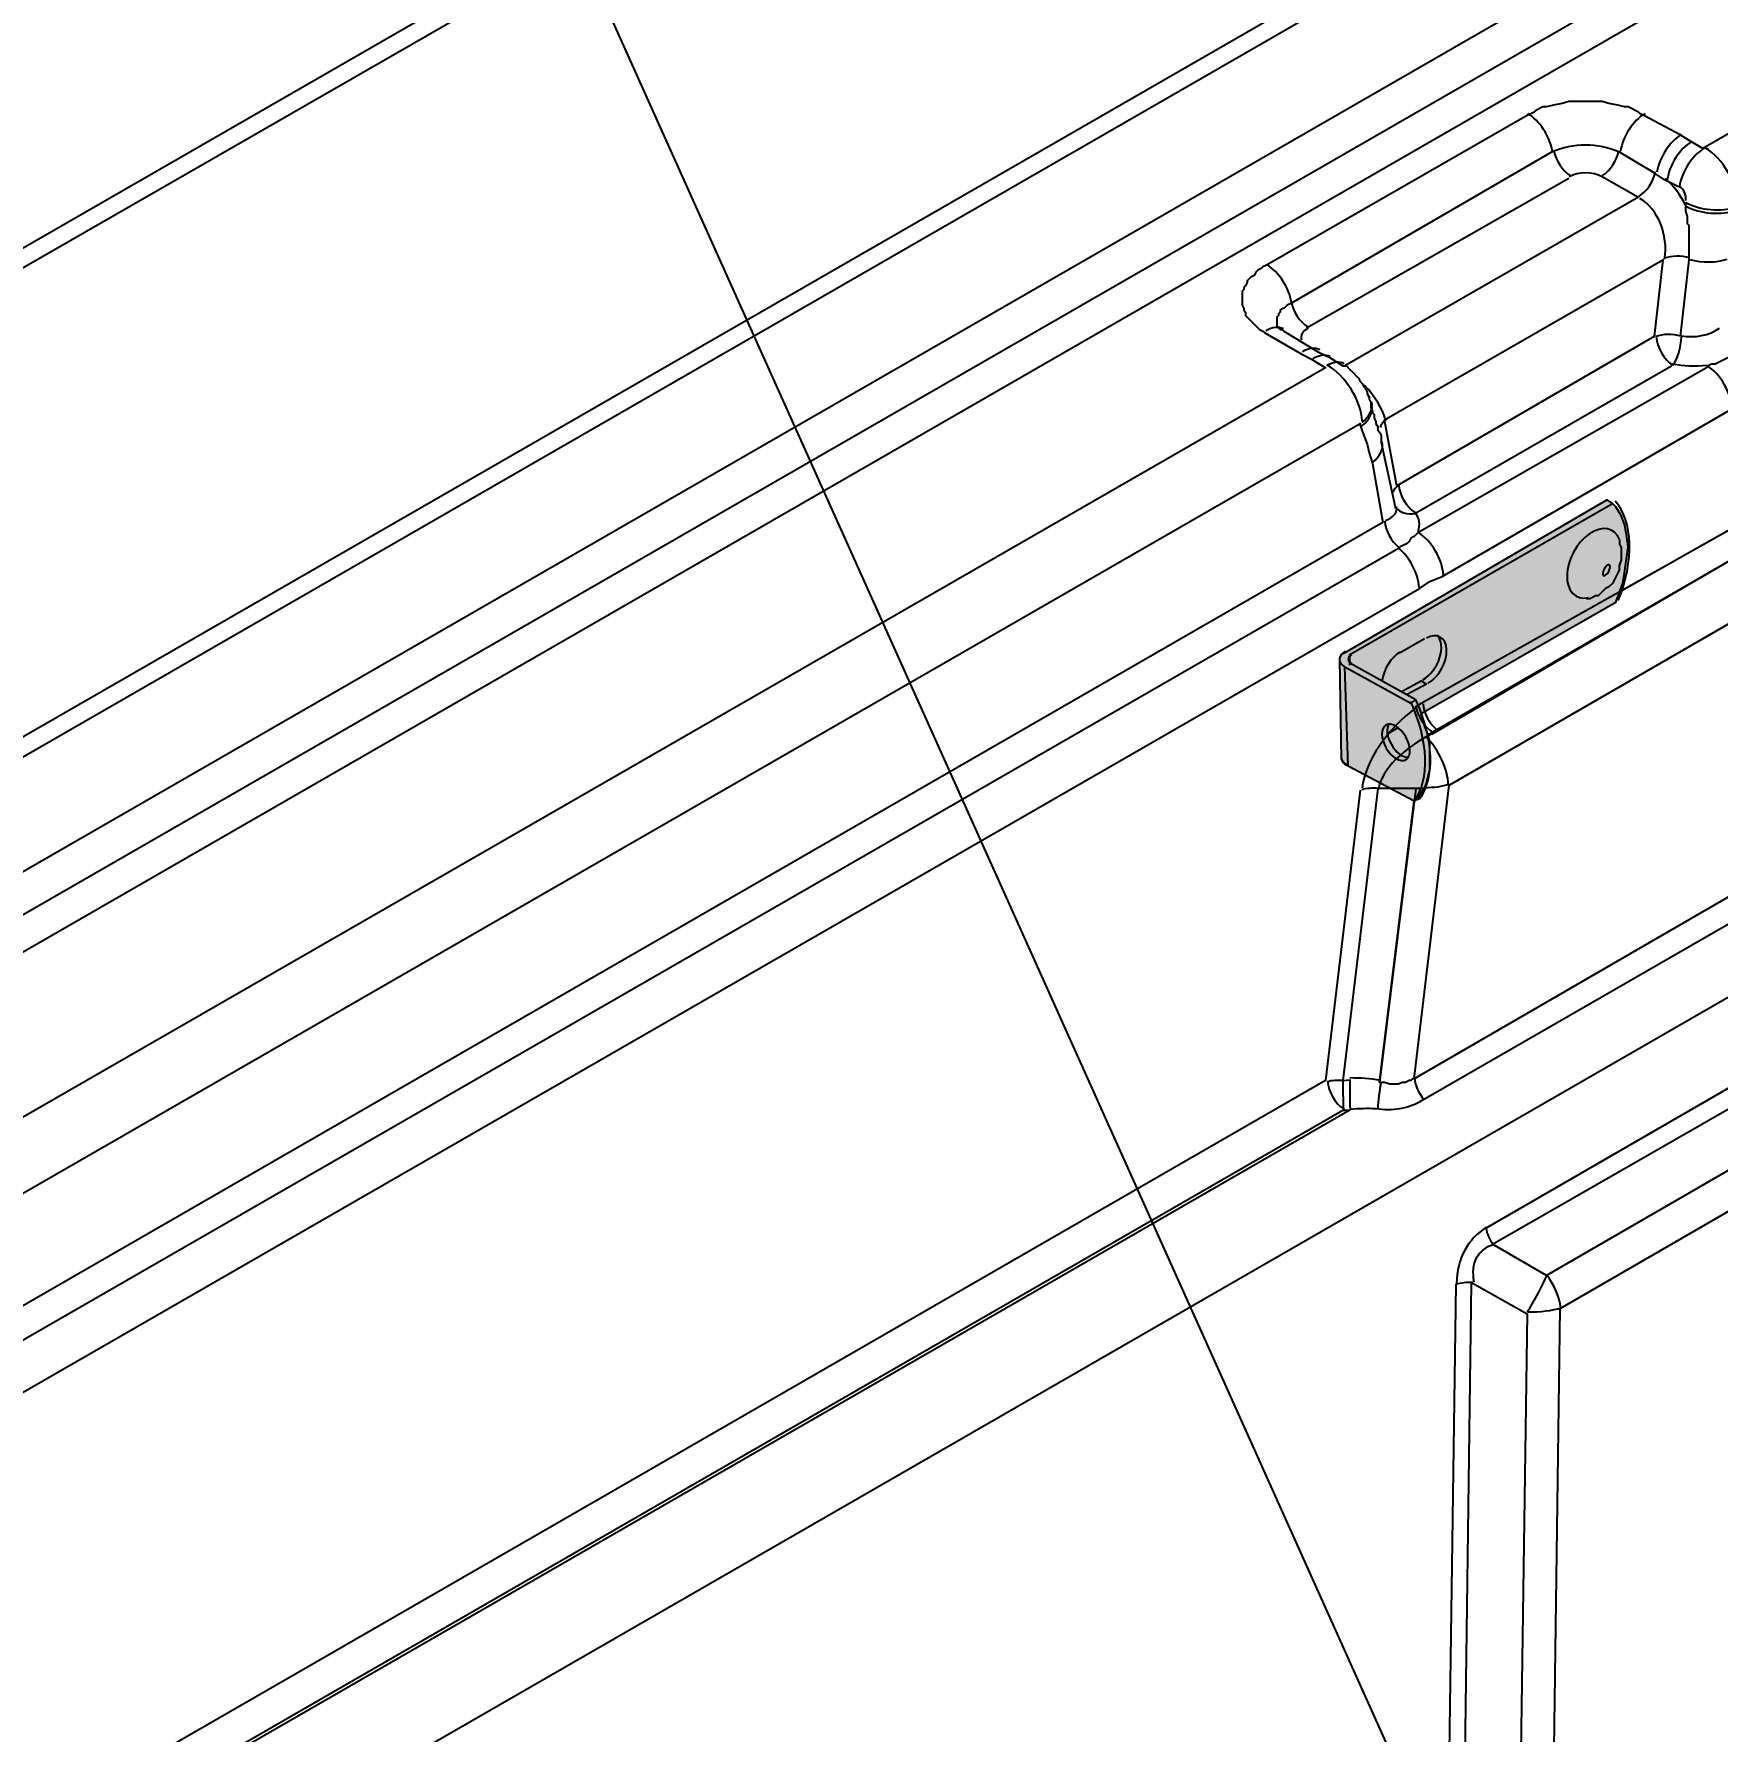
# Model space of a CAD drawing. Header units: feet. Extents: x -689 to 11593, y -511 to 1546.
# Drawn here: x 100.38 to 118.09, y 1283.65 to 1301.52 of the extents above; entities that cross this region are included whole.
import ezdxf
from ezdxf import colors
from ezdxf.entities.mleader import LeaderData, LeaderLine
from ezdxf.enums import TextEntityAlignment as Align
from ezdxf.math import Vec2, Vec3

# ---------------------------------------------------------------- set-up
doc = ezdxf.new("R2018")
doc.units = ezdxf.units.FT
doc.header["$MEASUREMENT"] = 0
for name, color, linetype in [('EQUIPMENT', 6, 'Continuous'), ('G-ANNO-TEXT', 1, 'Continuous'), ('TEXT', 1, 'Continuous')]:
    doc.layers.add(name, color=color, linetype=linetype)
doc.styles.add('NEI-A', font='arial.ttf')
doc.styles.get("Standard").update_dxf_attribs({"font": 'arial.ttf'})

# ---------------------------------------------------------------- blocks, each defined once
blk = doc.blocks.new('DETAIL_TITLE')
at = {"style": 'NEI-A', "flags": 8}
blk.add_attdef('#', text='', height=0.2, dxfattribs=at).set_placement((0.5922, -0.5109), align=Align.MIDDLE_CENTER)
at = {"lineweight": 30, "flags": 104}
blk.add_attdef('DETAIL_TITLE', text='', height=0.2, dxfattribs=at).set_placement((0.9099, -0.52514), align=Align.BOTTOM_LEFT)
at = {"style": 'NEI-A'}
for tag, p in [('SCALE:', (0.93865, -0.73792)), ('1"_=_', (1.5474, -0.73792))]:
    blk.add_attdef(tag, text='', height=0.1, dxfattribs=at).set_placement(p, align=Align.BOTTOM_LEFT)

msp = doc.modelspace()

# ---------------------------------------------------------------- linework, layer by layer
at = {"layer": 'EQUIPMENT'}
for points in [[(139.98306, 1316.98545), (87.1371, 1286.56287)], [(140.1478, 1316.87562), (87.32015, 1286.45304)], [(105.47851, 1302.26839), (96.19798, 1296.92339), (101.57959, 1313.7455), (101.57959, 1313.80041), (101.6162, 1313.83702), (101.6162, 1313.85533), (101.65281, 1313.89194), (101.68942, 1313.92855), (101.68942, 1313.94685), (101.70772, 1313.96516), (101.72603, 1313.96516), (101.74433, 1313.98346), (101.76264, 1313.98346), (101.76264, 1314.00177), (105.88122, 1316.36309), (105.89952, 1316.36309), (105.89952, 1316.38139)], [(88.01573, 1284.80561), (140.87999, 1315.24649)], [(142.89352, 1314.67905), (117.94408, 1300.30978), (117.81595, 1300.383), (117.70612, 1300.45622), (117.32172, 1300.65757), (117.28511, 1300.67587), (117.2668, 1300.69418), (117.15697, 1300.74909), (117.12036, 1300.74909), (117.04714, 1300.7674), (116.95562, 1300.7857), (116.8824, 1300.80401), (116.53461, 1300.80401), (116.46139, 1300.7857), (116.36987, 1300.7674), (116.29665, 1300.74909), (116.26004, 1300.74909), (116.18682, 1300.71248), (116.16851, 1300.69418), (116.09529, 1300.65757), (113.34957, 1299.08336), (113.31296, 1299.06505), (113.29466, 1299.04675), (113.25805, 1299.02844), (113.23975, 1299.01014), (113.22144, 1298.97353), (113.18483, 1298.95522), (113.14822, 1298.91861), (113.14822, 1298.90031), (113.12992, 1298.8637), (113.11161, 1298.84539), (113.11161, 1298.82709), (113.09331, 1298.80878), (113.09331, 1298.66235), (113.11161, 1298.62574), (113.11161, 1298.60743), (113.12992, 1298.58913), (113.12992, 1298.55252), (113.18483, 1298.4976), (113.20314, 1298.4793), (113.25805, 1298.42438), (113.27635, 1298.40608), (113.31296, 1298.38777), (113.33127, 1298.36947), (113.71567, 1298.14981), (113.8255, 1298.0949), (113.97194, 1298.00337), (89.02249, 1283.65241)], [(89.11402, 1280.79686), (89.20554, 1280.85177), (89.26046, 1280.88838), (89.31537, 1280.90669), (89.53503, 1281.03482), (89.73638, 1281.16296), (114.9604, 1295.67866), (115.07023, 1295.75188), (115.19836, 1295.8068), (118.23696, 1297.56406), (118.36509, 1297.63728), (118.47492, 1297.7105), (143.69893, 1312.2262), (143.90029, 1312.35434), (144.11994, 1312.46416), (144.17486, 1312.50077), (144.21147, 1312.53738), (144.26638, 1312.55569), (144.30299, 1312.5923)], [(90.1757, 1275.2322), (144.99857, 1306.80798)], [(105.27716, 1301.9389), (96.10645, 1296.66712)], [(116.8824, 1300.0169), (117.2668, 1299.79724), (114.17329, 1298.02168)], [(113.77058, 1298.42438), (116.53461, 1299.9986)], [(117.76103, 1299.74233), (117.76103, 1299.6508), (117.77934, 1299.59589), (117.77934, 1299.52267), (117.79764, 1299.50437), (117.79764, 1299.13827), (117.70612, 1298.33286)], [(118.25526, 1298.13151), (118.07221, 1298.03998), (118.0356, 1298.03998), (117.99899, 1298.02168), (117.98069, 1298.00337), (114.94209, 1296.26442), (114.90548, 1296.22781), (114.86887, 1296.2095), (114.85057, 1296.17289), (114.83226, 1296.15459), (114.75904, 1296.11798), (114.74074, 1296.09967), (89.51672, 1281.58397), (89.4069, 1281.51075), (89.18724, 1281.40092), (89.0591, 1281.346), (88.96758, 1281.30939), (88.87606, 1281.25448)], [(114.90548, 1296.46577), (117.61459, 1298.02168)], [(116.99223, 1296.5756), (116.93731, 1296.61221), (114.17329, 1295.00139)], [(114.2282, 1294.87325), (114.2282, 1294.98308), (116.99223, 1296.5756)], [(117.02884, 1295.53222), (117.06545, 1295.64205), (117.10206, 1295.73358), (117.12036, 1295.84341), (117.13867, 1295.98984), (117.15697, 1296.11798), (117.13867, 1296.24611), (117.12036, 1296.35594), (117.08375, 1296.44746), (117.02884, 1296.53899), (116.99223, 1296.5756)], [(115.05192, 1294.14106), (118.73119, 1296.26442), (115.08853, 1294.14106)], [(117.06545, 1296.1912), (117.06545, 1296.15459)], [(117.08375, 1296.11798), (117.06545, 1296.15459)], [(117.08375, 1296.11798), (117.08375, 1295.97154)], [(117.06545, 1295.88002), (117.06545, 1295.91663), (117.08375, 1295.97154)], [(114.90548, 1290.51671), (115.27158, 1293.61022), (118.98745, 1295.75188), (119.51829, 1293.18921), (114.90548, 1290.51671), (114.88718, 1290.51671), (114.86887, 1290.4984), (114.85057, 1290.4984), (114.81396, 1290.4801), (114.77735, 1290.4801), (114.74074, 1290.46179), (114.64921, 1290.46179), (114.5943, 1290.4801), (114.53939, 1290.4801), (114.90548, 1293.44548)], [(117.06545, 1295.88002), (116.99223, 1295.73358), (116.95562, 1295.69697), (116.91901, 1295.67866), (116.8641, 1295.62375)], [(116.80918, 1295.60544), (116.79088, 1295.58714), (116.75427, 1295.56883), (116.71766, 1295.56883)], [(116.80918, 1295.60544), (116.84579, 1295.60544), (116.91901, 1295.67866)], [(117.02884, 1295.53222), (114.9787, 1294.36072)], [(115.01531, 1295.14782), (114.75904, 1295.00139)], [(114.17329, 1295.00139), (114.13668, 1294.98308), (114.11838, 1294.94647), (114.11838, 1294.92817)], [(114.11838, 1294.92817), (114.13668, 1293.88479)], [(114.2099, 1293.81157), (114.17329, 1294.85495), (114.86887, 1294.47055), (114.92379, 1294.50716), (114.2282, 1294.89156)], [(114.77735, 1294.59868), (114.9787, 1294.70851), (115.03362, 1294.6719), (114.83226, 1294.56207)], [(114.9604, 1293.46378), (114.9787, 1293.5187), (115.01531, 1293.57361), (115.03362, 1293.62853), (115.07023, 1293.77496), (115.07023, 1294.04954), (115.05192, 1294.14106), (115.01531, 1294.23258), (114.99701, 1294.3058), (114.9787, 1294.36072)], [(114.74074, 1294.21428), (114.61261, 1294.14106)], [(114.13668, 1293.88479), (114.15499, 1293.84818), (114.17329, 1293.82988), (114.2099, 1293.81157), (114.90548, 1293.44548)], [(114.33803, 1293.55531), (113.97194, 1290.4984), (89.31537, 1276.29388), (89.31537, 1280.90669)], [(114.92379, 1293.57361), (114.53939, 1290.4801)], [(114.9604, 1293.46378), (114.90548, 1293.44548)], [(119.77456, 1291.32212), (115.65598, 1288.9425)], [(89.49842, 1275.9827), (114.15499, 1290.18722), (114.2282, 1290.18722), (89.66316, 1276.03761)], [(115.3448, 1288.35674), (115.05192, 1267.91028), (110.73199, 1265.42083), (105.16733, 1282.49921)]]:
    msp.add_lwpolyline(points, dxfattribs=at)
for points in [[(87.85099, 1285.09849), (87.85099, 1285.55611), (140.67864, 1315.97869), (140.71525, 1315.53937)], [(117.43154, 1298.33286), (114.72243, 1296.75865), (114.5943, 1297.45423), (117.52307, 1299.13827)], [(114.576, 1296.37425), (89.37029, 1281.85854), (89.37029, 1283.04835), (114.33803, 1297.41762), (114.33803, 1297.39931), (114.37464, 1297.28949), (114.41125, 1297.19796), (114.42956, 1297.10644), (114.46617, 1296.99661)], [(115.7292, 1288.77775), (119.84778, 1291.13907), (119.9393, 1290.55332), (116.29665, 1288.44827)], [(120.08574, 1290.20553), (125.55888, 1273.43833), (116.16851, 1268.02011), (116.44309, 1288.10048)]]:
    msp.add_lwpolyline(points, close=True, dxfattribs=at)
for points in [[(117.68781, 1299.90707), (117.54137, 1299.98029), (117.43154, 1300.05351), (117.06545, 1300.27317, 0.2052577), (116.35156, 1300.27317), (113.60584, 1298.68065), (113.56923, 1298.66235), (113.53262, 1298.62574), (113.51432, 1298.62574), (113.49601, 1298.60743), (113.49601, 1298.58913), (113.47771, 1298.57082), (113.47771, 1298.55252), (113.4594, 1298.53421), (113.4594, 1298.44269), (113.47771, 1298.42438), (113.49601, 1298.40608), (113.51432, 1298.40608), (113.53262, 1298.38777), (113.89872, 1298.16812), (114.00855, 1298.1132), (114.15499, 1298.02168), (114.19159, 1298.02168), (114.2282, 1297.98507), (114.26481, 1297.94846), (114.30142, 1297.91185), (114.31973, 1297.89354), (114.33803, 1297.85693), (114.35634, 1297.83863), (114.37464, 1297.80202), (114.39295, 1297.78371), (114.41125, 1297.74711), (114.41125, 1297.7288), (114.42956, 1297.69219), (114.42956, 1297.67389), (114.44786, 1297.63728), (114.44786, 1297.58236), (114.46617, 1297.54575), (114.46617, 1297.52745), (114.48447, 1297.50914), (114.48447, 1297.47253), (114.50278, 1297.43592), (114.50278, 1297.41762), (114.52108, 1297.38101), (114.52108, 1297.3444), (114.53939, 1297.32609), (114.55769, 1297.28949), (114.55769, 1297.21627), (114.70413, 1296.53899), (114.70413, 1296.52068)], [(114.91468, 1294.4299, -0.02832302), (114.9787, 1294.47055), (118.62136, 1296.52068), (117.06545, 1295.64205)], [(115.01531, 1293.57361), (114.52108, 1293.57361), (114.15499, 1290.4984), (114.22882, 1290.50699, 0.01469613), (114.2306, 1290.1991, -0.033005), (114.50278, 1290.20553, 0.18567766), (114.99701, 1290.29705), (119.60982, 1292.95125), (119.64643, 1292.96955), (119.68303, 1293.00616), (119.71964, 1293.02447), (119.75625, 1293.06108), (119.79286, 1293.09769), (119.81117, 1293.1343), (119.81117, 1293.1526), (119.84778, 1293.18921), (119.84778, 1293.20751), (119.86608, 1293.24412), (119.86608, 1293.28073)]]:
    msp.add_lwpolyline(points, format="xyb", dxfattribs=at)
msp.add_lwpolyline([(115.23497, 1267.92859), (115.50954, 1288.37505), (116.09529, 1288.04556), (115.80242, 1267.89198), (115.23497, 1267.89198, -0.0316734)], format="xyb", close=True, dxfattribs=at)
for centre, radius, start, end in [((117.85274, 1299.1113), 1.08975, 257.929183, 276.889367), ((119.45195, 1290.41703), 5.29711, 179.026978, 182.394842), ((114.23655, 1288.42933), 2.09715, 81.453537, 90.194735), ((113.72762, 1289.58764), 2.81591, 327.229632, 336.355934)]:
    msp.add_arc(centre, radius, start, end, dxfattribs=at)
for points in [[(116.35978, 1300.28281), (116.33311, 1300.43933), (116.22473, 1300.60467), (116.10051, 1300.67836)], [(117.3348, 1300.67836), (117.21058, 1300.60467), (117.1022, 1300.43933), (117.07553, 1300.28281)], [(117.7192, 1300.45871), (117.59498, 1300.38502), (117.48661, 1300.21967), (117.45993, 1300.06315)], [(117.82903, 1300.38549), (117.70218, 1300.31024), (117.59227, 1300.13975), (117.56835, 1299.98115)], [(116.37658, 1300.28792), (116.39445, 1300.18502), (116.46576, 1300.07609), (116.54717, 1300.02734)], [(116.88814, 1300.02734), (116.96956, 1300.07609), (117.04086, 1300.18502), (117.05873, 1300.28792)], [(117.95716, 1300.31227), (117.83031, 1300.23702), (117.7204, 1300.06653), (117.69649, 1299.90793)], [(118.30837, 1299.70734), (118.30967, 1299.93726), (118.15919, 1300.20719), (117.96804, 1300.31782)], [(116.8846, 1300.01415), (116.78887, 1300.06731), (116.63242, 1300.06656), (116.53516, 1300.01248)], [(117.27254, 1299.80768), (117.35396, 1299.85643), (117.42526, 1299.96536), (117.44313, 1300.06826)], [(117.76129, 1299.71599), (117.70442, 1299.82576), (117.63166, 1299.92111), (117.54947, 1299.99357)], [(117.76477, 1299.7629), (117.77201, 1299.82056), (117.74121, 1299.88641), (117.6951, 1299.91183)], [(117.54021, 1299.14731), (117.58481, 1299.39642), (117.46957, 1299.67891), (117.27959, 1299.78621)], [(117.76462, 1299.74111), (117.91107, 1299.66105), (118.1463, 1299.64125), (118.29117, 1299.6968)], [(117.76462, 1299.7045), (117.91107, 1299.62444), (118.1463, 1299.60464), (118.29117, 1299.66019)], [(117.80501, 1299.15959), (117.71395, 1299.18465), (117.6104, 1299.18291), (117.54127, 1299.15514)], [(117.79936, 1299.1428), (117.93774, 1299.10559), (118.0949, 1299.10749), (118.19965, 1299.14766)], [(113.61406, 1298.69029), (113.58739, 1298.84681), (113.47901, 1299.01216), (113.35479, 1299.08585)], [(113.61256, 1298.6954), (113.63043, 1298.5925), (113.70173, 1298.48357), (113.78315, 1298.43482)], [(113.52769, 1298.41092), (113.47943, 1298.43872), (113.41351, 1298.43129), (113.34436, 1298.39026)], [(113.78944, 1298.41997), (113.73137, 1298.38767), (113.70521, 1298.34181), (113.71953, 1298.29737)], [(117.71848, 1298.34013), (117.85562, 1298.31235), (118.01347, 1298.34371), (118.12053, 1298.42001)], [(117.71348, 1298.33587), (117.62242, 1298.36094), (117.51887, 1298.35919), (117.44975, 1298.33143)], [(117.45265, 1298.32773), (117.4577, 1298.21809), (117.53486, 1298.08738), (117.62715, 1298.03212)], [(117.62883, 1298.02901), (117.67588, 1298.09261), (117.71437, 1298.21788), (117.72007, 1298.32605)], [(113.91209, 1298.19127), (113.86383, 1298.21906), (113.79791, 1298.21163), (113.72876, 1298.17061)], [(114.02192, 1298.11805), (113.97366, 1298.14584), (113.90774, 1298.13841), (113.83858, 1298.09739)], [(114.16836, 1298.04483), (114.1201, 1298.07262), (114.05418, 1298.06519), (113.98502, 1298.02417)], [(114.35792, 1297.4396), (114.34462, 1297.6612), (114.18071, 1297.92341), (113.98723, 1298.03264)], [(118.25095, 1297.5753), (118.24392, 1297.74216), (118.12673, 1297.94063), (117.98591, 1298.02417)], [(114.60429, 1297.45764), (114.57181, 1297.57028), (114.49019, 1297.70406), (114.38371, 1297.81919)], [(114.35674, 1297.42794), (114.43597, 1297.49128), (114.47369, 1297.57145), (114.45912, 1297.64557)], [(114.35674, 1297.39133), (114.43597, 1297.45467), (114.47369, 1297.53484), (114.45912, 1297.60896)], [(114.61253, 1297.46203), (114.57827, 1297.43565), (114.5552, 1297.40448), (114.54629, 1297.37254)], [(114.46656, 1297.00693), (114.5458, 1297.07027), (114.58352, 1297.15043), (114.56895, 1297.22456)], [(114.74066, 1296.76644), (114.71237, 1296.74466), (114.69162, 1296.71954), (114.68025, 1296.69331)], [(114.74354, 1296.77182), (114.74859, 1296.66218), (114.82575, 1296.53148), (114.91804, 1296.47621)], [(114.60322, 1296.39334), (114.68905, 1296.42919), (114.73182, 1296.48472), (114.7193, 1296.54407)], [(114.71165, 1296.53535), (114.75248, 1296.47729), (114.83131, 1296.45263), (114.91667, 1296.47123)], [(114.94662, 1296.27798), (114.97206, 1296.34599), (114.96203, 1296.41643), (114.91775, 1296.48068)], [(117.05379, 1295.55214), (117.22231, 1295.97238), (117.20942, 1296.38453), (117.02102, 1296.59998)], [(114.5971, 1296.38742), (114.60156, 1296.29062), (114.66273, 1296.1752), (114.74337, 1296.11142)], [(115.21235, 1295.81804), (115.20532, 1295.9849), (115.08813, 1296.18337), (114.94731, 1296.26691)], [(117.06612, 1296.19619), (117.01582, 1296.32251), (116.88321, 1296.34672), (116.7491, 1296.25408)], [(114.95608, 1295.68991), (114.94988, 1295.83723), (114.85705, 1296.01253), (114.73411, 1296.10911)], [(116.7491, 1296.25408), (116.61498, 1296.16144), (116.51655, 1295.97762), (116.51378, 1295.81464)], [(116.95841, 1295.92734), (116.94504, 1295.9345), (116.92066, 1295.91502), (116.90396, 1295.88383)], [(116.95237, 1295.8579), (116.96907, 1295.88909), (116.97177, 1295.92018), (116.95841, 1295.92734)], [(116.51378, 1295.81464), (116.51101, 1295.65167), (116.60468, 1295.55471), (116.73769, 1295.58286)], [(116.90396, 1295.88383), (116.88725, 1295.85263), (116.88455, 1295.82154), (116.89792, 1295.81438)], [(116.89792, 1295.81438), (116.91129, 1295.80723), (116.93566, 1295.82671), (116.95237, 1295.8579)], [(115.24611, 1295.0331), (115.2408, 1295.16412), (115.14545, 1295.21926), (115.03315, 1295.15626)], [(114.18007, 1295.01846), (114.09789, 1294.97032), (114.09789, 1294.89496), (114.18008, 1294.85015)], [(115.05239, 1294.68177), (115.16469, 1294.74478), (115.25142, 1294.90207), (115.24611, 1295.0331)], [(115.17298, 1294.94826), (115.20467, 1295.04674), (115.19501, 1295.13852), (115.14796, 1295.18612)], [(114.24484, 1294.9809), (114.19835, 1294.95491), (114.1983, 1294.91433), (114.24471, 1294.89026)], [(114.75858, 1295.00982), (114.66375, 1294.95661), (114.58461, 1294.834), (114.56783, 1294.71428)], [(114.99747, 1294.71838), (115.07357, 1294.76108), (115.14129, 1294.84978), (115.17298, 1294.94826)], [(114.9072, 1293.44698), (115.0719, 1293.667), (115.05672, 1294.0771), (114.86861, 1294.48962)], [(114.96212, 1293.46528), (115.12681, 1293.6853), (115.11163, 1294.09541), (114.92353, 1294.50793)], [(114.92505, 1294.42582), (114.61832, 1294.1992), (114.39056, 1293.86062), (114.3561, 1293.58)], [(114.92547, 1294.42856), (114.941, 1294.33665), (115.01491, 1294.2246), (115.10036, 1294.16344)], [(114.9998, 1294.46542), (115.00438, 1294.3661), (115.06856, 1294.24763), (115.15165, 1294.18511)], [(115.10188, 1294.15305), (114.79296, 1294.00118), (114.56491, 1293.77256), (114.53219, 1293.58193)], [(114.60823, 1294.24111), (114.55128, 1294.20831), (114.55216, 1294.10006), (114.61018, 1293.99931)], [(114.64058, 1294.25691), (114.60717, 1294.20983), (114.61725, 1294.11899), (114.66509, 1294.03592)], [(114.81639, 1294.11807), (114.75837, 1294.21881), (114.66517, 1294.2739), (114.60823, 1294.24111)], [(114.61018, 1293.99931), (114.6682, 1293.89856), (114.76139, 1293.84348), (114.81834, 1293.87627)], [(114.66509, 1294.03592), (114.71293, 1293.95285), (114.78645, 1293.89854), (114.84393, 1293.90381)], [(114.81834, 1293.87627), (114.87528, 1293.90906), (114.87441, 1294.01732), (114.81639, 1294.11807)], [(115.26575, 1293.60927), (115.25888, 1293.78016), (115.16449, 1293.98219), (115.02776, 1294.11865)], [(114.13677, 1293.90599), (114.13769, 1293.87514), (114.15978, 1293.84613), (114.19838, 1293.82508)], [(115.01693, 1293.58516), (115.1135, 1293.58424), (115.20196, 1293.596), (115.2712, 1293.61896)], [(114.52806, 1293.57441), (114.46291, 1293.58062), (114.40065, 1293.57588), (114.35498, 1293.56124)], [(114.16196, 1290.49921), (114.09681, 1290.50541), (114.03455, 1290.50067), (113.98889, 1290.48603)], [(113.99304, 1290.49328), (113.9981, 1290.38364), (114.07526, 1290.25293), (114.16755, 1290.19766)], [(114.55841, 1290.48979), (114.53902, 1290.39542), (114.52417, 1290.28104), (114.52162, 1290.20636)], [(114.90828, 1290.52989), (114.91171, 1290.45555), (114.94893, 1290.36811), (115.00538, 1290.30178)], [(115.66471, 1288.95117), (115.47107, 1288.8397), (115.355, 1288.62209), (115.35187, 1288.36465)], [(115.66177, 1288.94457), (115.67059, 1288.88757), (115.69675, 1288.82595), (115.7345, 1288.77325)], [(115.7405, 1288.77159), (115.57142, 1288.72096), (115.49457, 1288.57658), (115.53339, 1288.38244)], [(116.44977, 1288.10471), (116.43235, 1288.22111), (116.37926, 1288.34676), (116.30219, 1288.45402)], [(115.52237, 1288.375), (115.45685, 1288.37614), (115.39362, 1288.36855), (115.34659, 1288.35391)], [(116.09687, 1288.06396), (116.23034, 1288.06164), (116.35915, 1288.07771), (116.45496, 1288.10866)]]:
    msp.add_open_spline(points, degree=3, dxfattribs=at)
for points in [[(117.43154, 1322.82468), (117.94408, 1322.80638), (73.4085, 1297.39931)], [(117.94408, 1322.80638), (73.4085, 1297.39931), (117.88916, 1322.75146)], [(117.88916, 1322.75146), (117.85255, 1322.69655), (73.4085, 1297.39931)], [(117.85255, 1322.69655), (73.4085, 1297.39931), (117.77934, 1322.62333)], [(117.6329, 1322.49519), (73.4085, 1297.39931), (73.51833, 1297.03322)], [(116.93731, 1296.61221), (116.99223, 1296.5756), (114.17329, 1295.00139)], [(116.99223, 1296.5756), (114.17329, 1295.00139), (117.02884, 1296.53899)], [(117.02884, 1296.53899), (117.08375, 1296.44746), (114.17329, 1295.00139)], [(117.08375, 1296.44746), (114.17329, 1295.00139), (117.12036, 1296.35594)], [(117.12036, 1296.35594), (117.13867, 1296.24611), (114.17329, 1295.00139)], [(117.13867, 1296.24611), (114.17329, 1295.00139), (117.15697, 1296.11798)], [(117.15697, 1296.11798), (117.13867, 1295.98984), (114.17329, 1295.00139)], [(117.13867, 1295.98984), (114.17329, 1295.00139), (117.12036, 1295.84341)], [(117.12036, 1295.84341), (117.10206, 1295.73358), (114.17329, 1295.00139)], [(117.10206, 1295.73358), (114.17329, 1295.00139), (117.06545, 1295.64205)], [(117.06545, 1295.64205), (117.02884, 1295.53222), (114.17329, 1295.00139)], [(117.02884, 1295.53222), (114.17329, 1295.00139), (114.9787, 1294.36072)], [(114.11838, 1294.94647), (114.9787, 1294.36072), (114.13668, 1294.98308)], [(114.9787, 1294.36072), (114.11838, 1294.92817), (114.11838, 1294.94647)], [(114.13668, 1293.88479), (114.9787, 1294.36072), (114.11838, 1294.92817)], [(114.9787, 1294.36072), (114.13668, 1294.98308), (114.17329, 1295.00139)], [(114.9787, 1294.36072), (114.99701, 1294.3058), (114.13668, 1293.88479)], [(114.99701, 1294.3058), (114.13668, 1293.88479), (115.01531, 1294.23258)], [(115.01531, 1294.23258), (115.05192, 1294.14106), (114.13668, 1293.88479)], [(115.05192, 1294.14106), (114.13668, 1293.88479), (115.07023, 1294.04954)], [(114.13668, 1293.88479), (115.07023, 1293.95801), (115.07023, 1294.04954)], [(115.07023, 1293.86649), (114.13668, 1293.88479), (115.07023, 1293.95801)], [(114.15499, 1293.84818), (115.07023, 1293.86649), (114.13668, 1293.88479)], [(115.07023, 1293.77496), (114.15499, 1293.84818), (115.07023, 1293.86649)], [(114.17329, 1293.82988), (115.07023, 1293.77496), (114.15499, 1293.84818)], [(114.17329, 1293.82988), (114.2099, 1293.81157), (115.07023, 1293.77496)], [(114.2099, 1293.81157), (115.07023, 1293.77496), (114.90548, 1293.44548)], [(115.07023, 1293.77496), (114.90548, 1293.44548), (115.05192, 1293.70174)], [(115.05192, 1293.70174), (115.03362, 1293.62853), (114.90548, 1293.44548)], [(115.03362, 1293.62853), (114.90548, 1293.44548), (115.01531, 1293.57361)], [(115.01531, 1293.57361), (114.9787, 1293.5187), (114.90548, 1293.44548)], [(114.9787, 1293.5187), (114.90548, 1293.44548), (114.9604, 1293.46378)]]:
    msp.add_solid(points, dxfattribs=at)

# ---------------------------------------------------------------- block references
at = {"layer": 'G-ANNO-TEXT'}
ref = msp.add_blockref('DETAIL_TITLE', (55.6153, 1408.22671), dxfattribs=dict(at, xscale=18.99347914525915, yscale=18.99347914525915, zscale=18.99347914525915))
lines = msp.add_mtext('{\\LTYPICAL MV SECTIONALIZING CABINET INSTALLATION}', dxfattribs={"layer": '0', "insert": (72.8974, 1403.95055), "char_height": 143.712792, "attachment_point": 1})
ref.add_attrib('DETAIL_TITLE', '', (72.8974, 1403.95055)).embed_mtext(lines)

# ---------------------------------------------------------------- leaders
at = {"layer": 'TEXT'}
ml = msp.add_multileader_mtext('Standard', dxfattribs=at)
ml.set_content('{\\H1.08333x;2 POS. 35kV 600 A,P JUNCTION INSERT SEE DETAIL 1.}', color=256, style='NEI-A')
ml.set_leader_properties()
ml.build(insert=Vec2(0, 0))
ml.multileader.update_dxf_attribs({"dogleg_length": 0.0625, "arrow_head_size": 2.5, "scale": 20})
ctx = ml.context
ctx.base_point, ctx.scale, ctx.char_height, ctx.arrow_head_size, ctx.landing_gap_size, ctx.plane_origin = Vec3(125.03226, 1263.11274), 20, 2, 2.5, 1.5, Vec3(80.91053, 1283.44209)
notes = []
notes.append((ctx, [(0, (1, 1, 0), (123.78226, 1263.11274), (1, 0), 1.25, [(0, [(100.17621, 1315.6458)], 0, [])])]))
ctx.mtext.insert, ctx.mtext.width, ctx.mtext.line_spacing_factor, ctx.mtext.flow_direction = Vec3(126.53226, 1264.13122), 32.8297529, 0.9, 5
for ctx, leaders in notes:
    for number, flags, end, landing, length, lines in leaders:
        leader = LeaderData()
        leader.index, (leader.has_last_leader_line, leader.has_dogleg_vector, leader.attachment_direction) = number, flags
        leader.last_leader_point, leader.dogleg_vector, leader.dogleg_length = Vec3(end), Vec3(landing), length
        for number, points, colour, breaks in lines:
            line = LeaderLine()
            line.index, line.vertices, line.color, line.breaks = number, Vec3.list(points), colors.encode_raw_color(colour), breaks
            leader.lines.append(line)
        ctx.leaders.append(leader)

doc.saveas('drawing.dxf')
